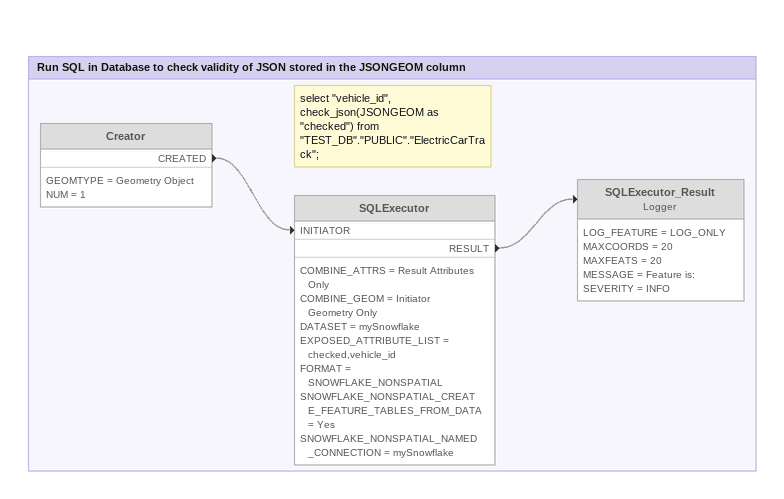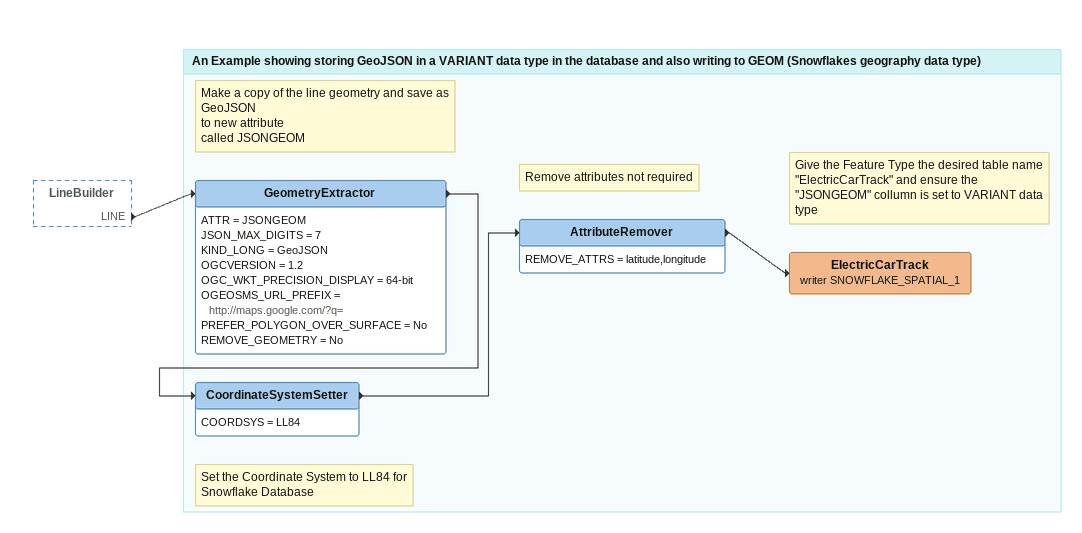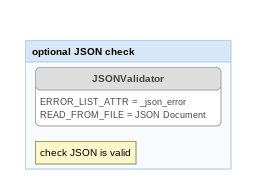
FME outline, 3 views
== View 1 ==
Bookmark: Run SQL in Database to check validity of JSON stored in the JSONGEOM column
Creator [off]
    GEOMTYPE = Geometry Object
    NUM = 1
    CREATED -> SQLExecutor [INITIATOR] [off]
Note: select "vehicle_id", check_json(JSONGEOM as "checked") from "TEST_DB"."PUBLIC"."ElectricCarTrack";
SQLExecutor [off]
    COMBINE_ATTRS = Result Attributes Only
    COMBINE_GEOM = Initiator Geometry Only
    DATASET = mySnowflake
    EXPOSED_ATTRIBUTE_LIST = checked,vehicle_id
    FORMAT = SNOWFLAKE_NONSPATIAL
    SNOWFLAKE_NONSPATIAL_CREATE_FEATURE_TABLES_FROM_DATA = Yes
    SNOWFLAKE_NONSPATIAL_NAMED_CONNECTION = mySnowflake
    RESULT -> SQLExecutor_Result [off]
SQLExecutor_Result: Logger [off]
    LOG_FEATURE = LOG_ONLY
    MAXCOORDS = 20
    MAXFEATS = 20
    MESSAGE = Feature is:
    SEVERITY = INFO

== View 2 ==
LineBuilder [outside]
    LINE -> GeometryExtractor

Bookmark: An Example showing storing GeoJSON in a VARIANT data type in the database and also writing to GEOM (Snowflakes geography data type)
Note: Make a copy of the line geometry and save as GeoJSON / to new attribute / called JSONGEOM
GeometryExtractor
    ATTR = JSONGEOM
    JSON_MAX_DIGITS = 7
    KIND_LONG = GeoJSON
    OGCVERSION = 1.2
    OGC_WKT_PRECISION_DISPLAY = 64-bit
    OGEOSMS_URL_PREFIX = http://maps.google.com/?q=
    PREFER_POLYGON_OVER_SURFACE = No
    REMOVE_GEOMETRY = No
    -> CoordinateSystemSetter
Note: Set the Coordinate System to LL84 for Snowflake Database
CoordinateSystemSetter
    COORDSYS = LL84
    -> AttributeRemover
Note: Remove attributes not required
AttributeRemover
    REMOVE_ATTRS = latitude,longitude
    -> ElectricCarTrack (writer SNOWFLAKE_SPATIAL_1)
Note: Give the Feature Type the desired table name "ElectricCarTrack" and ensure the "JSONGEOM" collumn is set to VARIANT data type
ElectricCarTrack (writer SNOWFLAKE_SPATIAL_1)

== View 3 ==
Bookmark: optional JSON check
Note: check JSON is valid
JSONValidator [off]
    ERROR_LIST_ATTR = _json_error
    READ_FROM_FILE = JSON Document
